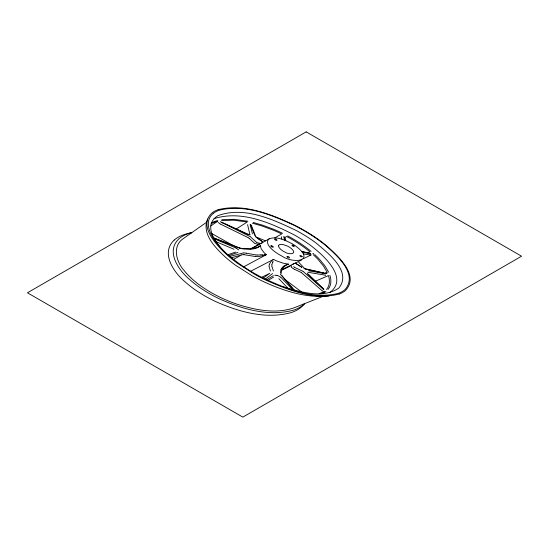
<?xml version="1.0" encoding="UTF-8"?>
<svg xmlns="http://www.w3.org/2000/svg" width="549" height="549" viewBox="0 0 549 549"><rect width="100%" height="100%" fill="white"/><g stroke="black" fill="none" stroke-linecap="round" stroke-linejoin="round"><path stroke-width="0.82" d="M260.377 245.636L261.146 248.69L263.746 252.259A39.308 22.694 0 0 0 266.347 254.667L243.756 266.807M281.163 273.532L281.568 270.472M271.858 264.707L271.865 266.107M280.875 269.772L280.464 272.826M271.913 264.419L272.558 262.71M281.637 270.115L282.042 269.12M269.271 264.549L269.051 266.203M283.552 286.949C300.859 291.91 322.586 299.178 338.911 288.005C352.307 271.254 327.231 252.513 316.059 243.001A182.076 105.12 0 0 0 296.508 230.642C272.901 219.401 244.216 205.944 217.884 215.688C199.658 227.252 220.691 249.335 231.404 257.653A194.744 112.435 0 0 0 243.55 266.67L249.699 270.609A196.412 113.396 0 0 0 261.269 277.121C284.821 288.28 312.148 300.063 338.561 293.283A20.745 11.975 0 0 0 345.156 289.453C358.36 273.862 336.523 255.292 325.749 245.52A197.757 114.171 0 0 0 294.305 225.406C271.343 214.741 245.053 203.919 219.422 210.185A20.43 11.797 0 0 0 213.293 213.321M218.276 209.656A20.807 12.009 0 0 0 212.511 212.497C196.549 226.202 218.632 247.427 229.05 256.664A191.601 110.617 0 0 0 237.655 263.438L255.182 274.61A193.818 111.9 0 0 0 266.615 280.498C288.946 290.188 314.598 300.571 339.2 294.01M273.086 261.468L272.977 261.798M207.618 218.989C201.408 233.908 215.249 247.592 225.165 256.911A181.458 104.763 0 0 0 235.336 265.098L252.19 275.831A184.032 106.245 0 0 0 263.197 281.479C283.558 290.846 305.971 298.292 328.673 295.986M269.381 264.206L270.719 261.962M272.935 261.907L272.681 262.477M280.999 269.422L281.513 268.516M273.203 247.057L271.885 247.023A3.541 2.045 0 0 1 271 246.494A2.649 1.53 0 0 1 270.774 246.254L271.131 245.657M282.179 268.866L283.154 267.521M281.678 268.289L282.701 267.13M328.028 289.398C331.356 285.542 331.5 279.921 329.88 275.296M326.504 289.549C329.832 285.748 330.038 280.168 328.46 275.571L315.401 281.212M246.528 233.792L222.427 222.832L250.097 236.585M283.394 267.246L285.837 265.332M282.948 266.889L283.758 266.183M174.205 240.071C160.287 253.11 173.958 272.736 185.301 282.014A142.459 82.247 0 0 0 197.482 291.382L202.718 294.689A144.771 83.585 0 0 0 216.34 301.875C239.426 312.024 265.963 319.415 291.032 312.649A30.428 17.568 0 0 0 303.343 305.072L304.551 303.672A28.768 16.607 0 0 1 293.564 310.144C269.01 316.807 243.035 309.327 220.472 299.349A144.222 83.27 0 0 1 207.179 292.308L202.059 289.069A141.978 81.973 0 0 1 190.132 279.915C179.049 270.856 165.242 251.62 178.933 238.808A28.871 16.669 0 0 1 191.793 232.652L189.206 233.195M273.258 259.65L272.723 260.144M292.116 245.149L292.233 245.739A3.129 1.805 0 0 0 293.207 246.364L294.147 246.515L294.092 245.911A3.143 1.812 0 0 0 293.132 245.286L292.13 245.142M260.171 245.842L258.62 247.029M271.844 260.953L271.371 261.386M213.307 213.328C202.107 222.489 212.168 238.884 219.971 246.824M265.229 279.118L272.592 273.574M263.232 278.13L269.724 273.32L261.619 277.307M283.984 266.004L285.617 265.112M206.499 222.338L183.538 238.444C171.912 245.822 176.195 261.859 184.052 270.424A116.216 67.095 0 0 0 189.131 276.113L192.054 278.899A137.675 79.488 0 0 0 205.655 289.206A139.199 80.367 0 0 0 222.681 298.498L227.382 300.564A118.522 68.426 0 0 0 237.093 304.221C255.223 309.972 275.543 314.248 294.072 307.817L323.045 296.35M210.789 225.941L217.438 221.384A21.308 12.298 0 0 0 211.125 223.848M292.542 264.508L293.914 263.692M260.137 245.808L258.627 246.755M329.86 292.5C349.336 277.911 322.881 254.839 310.851 245.616A175.831 101.517 0 0 0 294.497 235.054C270.328 222.695 241.299 209.972 213.98 218.674M236.283 228.96L247.18 222.022L233.593 220.183L221.453 220.588M266.684 279.716L273.354 275.667M249.184 234.485L249.781 234.121L247.592 224.63M268.015 280.457L273.567 277.128M258.277 247.242L256.603 248.024M252.451 248.58L250.529 248.779L260.37 243.626M251.826 248.663L269.188 238.788C276.874 236.022 285.185 240.208 291.951 243.674A55.902 32.274 0 0 1 295.575 245.973C316.457 261.42 293.303 264.028 281.774 256.006A52.731 30.442 0 0 1 273.807 250.914C270.623 248.457 264.474 242.459 269.188 238.788M233.586 259.423L241.533 254.908L231.596 257.769M274.774 237.882L281.706 233.97A139.473 80.525 0 0 0 272.819 229.983L261.736 225.893L252.499 223.23M284.787 237.559L286.695 236.502L289.893 238.239A162.017 93.536 0 0 1 306.074 248.793L309.904 251.833L308.01 252.78M262.127 242.802L260.631 243.516M250.721 271.227L273.539 259.382A41.024 23.689 0 0 0 277.382 261.2L283.284 263.211L288.561 264.138M258.023 247.084L252.993 248.505M303.357 258.716L311.256 254.86L310.912 254.88M281.822 269.58L294.127 263.582A5.552 3.205 0 0 0 294.648 263.355L301.957 259.787M281.596 270.3L291.231 265.613L291.588 267.137M286.159 265.174L288.252 264.261M324.775 273.1L327.273 272.517L323.464 266.011L317.96 259.354A132.192 76.325 0 0 0 313.506 254.976M235.528 252.053L227.986 254.736M285.926 264.982L288.218 264.227M319.079 293.715L324.425 291.553A20.821 12.023 0 0 1 321.021 293.674M228.974 255.601L237.895 252.375M218.269 209.649C244.319 203.247 271.034 214.282 294.381 225.083A200.653 115.846 0 0 1 326.236 245.513C337.299 255.312 360.37 275.529 345.115 290.833A20.752 11.982 0 0 1 339.207 294.017M256.218 248.148L254.969 248.498M262.573 255.759L259.43 256.39M262.635 255.738L264.364 255.244M264.481 255.21L265.833 254.811M229.935 256.424L243.433 252.917M258.641 244.188L257.364 244.106M254.86 248.525L254.475 248.622M241.718 254.86L243.173 254.667M254.42 248.635L254.118 248.704M253.981 248.731L253.597 248.814M253.364 248.862L251.119 249.184M221.865 219.696L234.114 219.326L247.812 221.22M274.651 275.234L275.934 275.234M260.59 254.866L259.094 254.99M260.967 254.825L262.82 254.702M258.915 256.438L255.539 256.52M250.653 249.225L244.195 248.992M250.529 248.779L250.172 248.8M258.565 255.011L257.124 255.011M275.028 238.952L274.672 239.433A2.079 1.201 0 0 0 274.905 239.693A3.212 1.853 0 0 0 275.996 240.304A1.867 1.077 0 0 0 276.284 240.387L277.025 240.256A2.292 1.324 0 0 0 275.001 239.048M326.971 273.539L325.241 273.477M310.487 254.894L309.924 254.894M249.671 248.821L242.507 248.477M263.939 254.674L266.011 254.661M243.44 254.667L243.996 254.681M326.223 273.176L325.79 273.169M325.893 273.69L325.372 273.677M243.763 252.917L246.22 253.158M310.748 253.563L302.327 252.3M259.595 243.186L258.668 243.097M309.849 254.894L303.329 253.947M257.035 255.011L255.807 254.942M325.509 275.159L325.159 275.145M255.196 256.5L244.051 254.681M243.955 248.978L241.862 248.718M325.276 273.67L308.538 270.787M325.132 275.138L307.804 272.249M250.303 234.883L249.37 234.739M255.518 254.914L246.24 253.164M310.075 253.384L301.888 251.71M241.883 248.395L241.073 248.251M276.216 275.269L277.362 275.523M324.987 273.443L305.354 269.024M256.891 244.031L254.976 243.44M312.738 253.686L313.204 253.789M301.682 251.456L308.332 252.842M258.298 243.029L256.863 242.528M305.477 268.79L324.075 272.983M241.107 248.553L239.982 248.265M240.695 248.169L239.453 247.832M249.081 234.677L247.688 234.258M253.178 222.448L262.491 225.152L273.663 229.297A141.862 81.904 0 0 1 282.618 233.325M248.477 234.334L248.052 234.217M239.934 248.251L238.52 247.784M305.271 268.996L304.263 268.639M247.97 234.19L247.565 234.052M239.35 247.805L213.842 237.916M313.431 253.858L313.856 254.015M277.657 275.612L278.817 276.065M256.321 237.079L265.538 240.86M247.297 233.956L246.796 233.908M238.115 247.633L214.021 238.252M303.961 268.31L304.613 268.543L298.738 262.292M216.128 241.725L234.011 249.26M214.336 238.815L235.699 247.86M322.867 291.107L322.448 290.915M294.463 269.312L301.017 272.345M294.408 269.291L293.351 268.749M246.597 233.661L221.686 222.201M235.658 247.846L236.537 248.313M222.4 222.825L221.576 222.372M248.018 237.552L220.588 224.17M262.676 241.821L257.124 238.026M254.571 243.248L249.72 238.863M322.146 290.764L301.25 272.496M262.964 241.862L257.584 238.149M285.363 279.764L301.401 291.835M287.649 235.885L290.874 237.642A164.741 95.114 0 0 1 307.207 248.292L311.077 251.36M279.372 276.346L280.642 277.17M294.95 267.562L302.828 271.227M222.009 222.805L220.334 221.611M220.314 224.026L218.138 222.434M323.876 289.646L303.103 271.405M211.948 233.641L232.481 245.142M256.589 242.383L250.406 236.791M301.923 267.301L297.105 264.35M301.758 267.377L295.582 263.101M297.084 264.337L295.595 263.211M294.641 267.384L293.633 266.553M236.804 248.477L237.937 249.349M248.237 237.696L249.472 238.63M323.8 289.199L307.955 273.972M293.001 268.523L291.78 267.411M323.457 289.227L307.241 273.491M256.561 237.587L255.903 236.99M280.875 277.348L292.83 289.803M256.808 237.539L256.438 237.195M238.122 249.527L238.513 249.98M278.858 278.679L288.136 288.445M255.717 236.797L255.395 236.427M281.637 275.289L294.401 290.222M293.839 290.078L280.841 274.713M328.666 272.222L324.788 265.661L319.216 258.943A134.43 77.615 0 0 0 314.714 254.53M280.731 274.466L280.566 273.999M251.188 224.994L255.532 235.974M250.502 224.493L254.805 235.473M284.684 237.25L285.837 240.668M284.149 236.804L285.384 240.483M270.417 271.021L269.072 266.56M273.443 270.98L271.92 266.389M302.156 256.678L301.01 256.85A3.116 1.798 0 0 1 300.035 256.191L299.905 255.608L300.722 255.621A2.141 1.235 0 0 1 301.168 255.8A2.855 1.647 0 0 1 302.176 256.678M250.111 224.404L252.416 233.888M283.771 236.612L284.457 240.085M281.349 236.743L281.767 239.041M174.177 240.064A30.552 17.643 0 0 1 189.213 233.201M271.11 245.76A2.313 1.338 0 0 1 273.134 247.036M325.955 291.43A20.903 12.071 0 0 1 322.476 293.598M211.379 222.983A21.329 12.318 0 0 1 217.823 220.492M278.528 245.849L279.016 247.462L280.628 249.294A21.713 12.538 0 0 0 285.212 252.224C288.438 254.702 297.819 254.455 291.773 248.93A21.857 12.62 0 0 0 287.36 246.027L283.003 244.531L279.503 244.6A2.175 1.256 0 0 0 279.29 244.696L278.528 245.849M287.065 256.644L287.285 257.138A3.129 1.805 0 0 0 288.321 257.824L289.433 257.948L289.364 257.275A3.534 2.038 0 0 0 288.644 256.747A2.663 1.537 0 0 0 288.156 256.541L287.065 256.644M306.17 131.87L27.45 292.789L242.83 417.13L521.55 256.211L306.17 131.87"/></g></svg>
